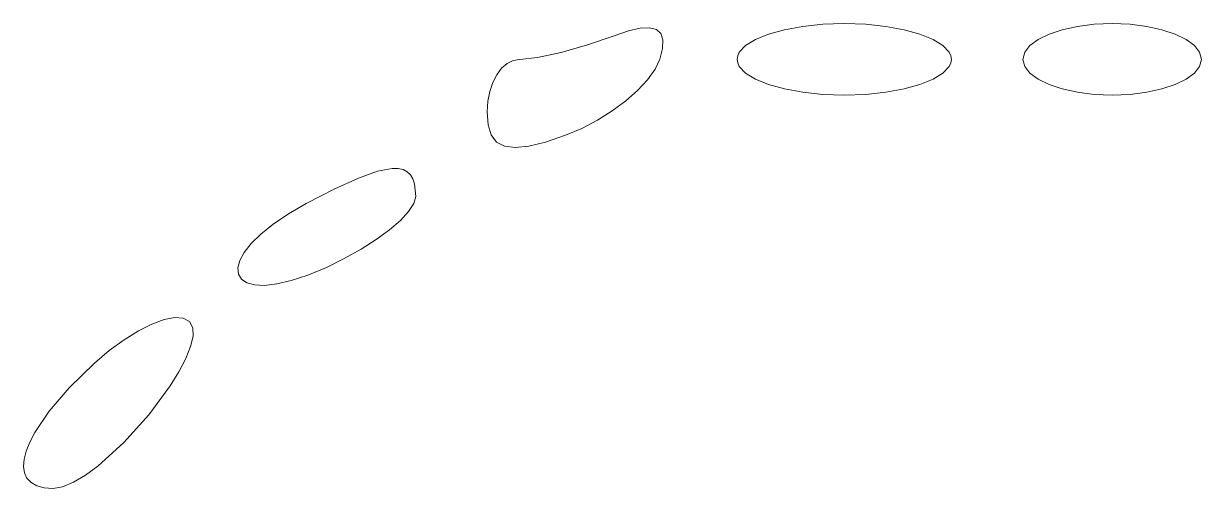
# Model space of a CAD drawing. Header units: millimetres. Extents: x -81 to 81, y -102 to 102.
# Drawn here: x -72.11 to -63.39, y 7.62 to 11.06 of the extents above; entities that cross this region are included whole.
import ezdxf

# ---------------------------------------------------------------- set-up
doc = ezdxf.new("R2010")
doc.units = ezdxf.units.MM
doc.header["$MEASUREMENT"] = 0

msp = doc.modelspace()

# ---------------------------------------------------------------- linework, layer by layer
at = {"lineweight": 5}
for points, knots in [([(-68.0985, 10.2382), (-68.0985, 10.2382), (-67.9793, 10.2885), (-67.9793, 10.2885), (-67.9793, 10.2885), (-67.9793, 10.2885), (-67.8635, 10.3492), (-67.8635, 10.3492), (-67.8635, 10.3492), (-67.8635, 10.3492), (-67.754, 10.4179), (-67.754, 10.4179), (-67.754, 10.4179), (-67.754, 10.4179), (-67.6537, 10.4923), (-67.6537, 10.4923), (-67.6537, 10.4923), (-67.6537, 10.4923), (-67.5653, 10.5701), (-67.5653, 10.5701), (-67.5653, 10.5701), (-67.5653, 10.5701), (-67.4919, 10.649), (-67.4919, 10.649), (-67.4919, 10.649), (-67.4919, 10.649), (-67.4361, 10.7268), (-67.4361, 10.7268), (-67.4361, 10.7268), (-67.4361, 10.7268), (-67.401, 10.801), (-67.401, 10.801), (-67.401, 10.801), (-67.401, 10.801), (-67.3803, 10.881), (-67.3803, 10.881), (-67.3803, 10.881), (-67.3803, 10.881), (-67.3774, 10.9441), (-67.3774, 10.9441), (-67.3774, 10.9441), (-67.3774, 10.9441), (-67.3923, 10.9906), (-67.3923, 10.9906), (-67.3923, 10.9906), (-67.3923, 10.9906), (-67.4253, 11.0204), (-67.4253, 11.0204), (-67.4253, 11.0204), (-67.4253, 11.0204), (-67.4763, 11.0335), (-67.4763, 11.0335), (-67.4763, 11.0335), (-67.4763, 11.0335), (-67.5457, 11.0302), (-67.5457, 11.0302), (-67.5457, 11.0302), (-67.5457, 11.0302), (-67.6334, 11.0104), (-67.6334, 11.0104), (-67.6334, 11.0104), (-67.6334, 11.0104), (-67.7397, 10.9742), (-67.7397, 10.9742), (-67.7397, 10.9742), (-67.7397, 10.9742), (-67.9354, 10.9064), (-67.9354, 10.9064), (-67.9354, 10.9064), (-67.9354, 10.9064), (-68.1322, 10.851), (-68.1322, 10.851), (-68.1322, 10.851), (-68.1322, 10.851), (-68.3071, 10.8135), (-68.3071, 10.8135), (-68.3071, 10.8135), (-68.3071, 10.8135), (-68.4373, 10.7997), (-68.4373, 10.7997), (-68.4373, 10.7997), (-68.4373, 10.7997), (-68.4861, 10.7918), (-68.4861, 10.7918), (-68.4861, 10.7918), (-68.4861, 10.7918), (-68.5316, 10.7691), (-68.5316, 10.7691), (-68.5316, 10.7691), (-68.5316, 10.7691), (-68.5729, 10.7332), (-68.5729, 10.7332), (-68.5729, 10.7332), (-68.5729, 10.7332), (-68.6089, 10.6856), (-68.6089, 10.6856), (-68.6089, 10.6856), (-68.6089, 10.6856), (-68.6386, 10.6281), (-68.6386, 10.6281), (-68.6386, 10.6281), (-68.6386, 10.6281), (-68.6611, 10.5622), (-68.6611, 10.5622), (-68.6611, 10.5622), (-68.6611, 10.5622), (-68.6753, 10.4894), (-68.6753, 10.4894), (-68.6753, 10.4894), (-68.6753, 10.4894), (-68.6802, 10.4114), (-68.6802, 10.4114), (-68.6802, 10.4114), (-68.6802, 10.4114), (-68.673, 10.3144), (-68.673, 10.3144), (-68.673, 10.3144), (-68.673, 10.3144), (-68.6502, 10.2399), (-68.6502, 10.2399), (-68.6502, 10.2399), (-68.6502, 10.2399), (-68.6103, 10.1874), (-68.6103, 10.1874), (-68.6103, 10.1874), (-68.6103, 10.1874), (-68.5517, 10.1564), (-68.5517, 10.1564), (-68.5517, 10.1564), (-68.5517, 10.1564), (-68.4727, 10.1465), (-68.4727, 10.1465), (-68.4727, 10.1465), (-68.4727, 10.1465), (-68.372, 10.1571), (-68.372, 10.1571), (-68.372, 10.1571), (-68.372, 10.1571), (-68.2478, 10.1878), (-68.2478, 10.1878), (-68.2478, 10.1878), (-68.2478, 10.1878), (-68.0985, 10.2382), (-68.0985, 10.2382)], [0, 0, 0, 0, 0.027778, 0.027778, 0.027778, 0.027778, 0.055556, 0.055556, 0.055556, 0.055556, 0.083333, 0.083333, 0.083333, 0.083333, 0.111111, 0.111111, 0.111111, 0.111111, 0.138889, 0.138889, 0.138889, 0.138889, 0.166667, 0.166667, 0.166667, 0.166667, 0.194444, 0.194444, 0.194444, 0.194444, 0.222222, 0.222222, 0.222222, 0.222222, 0.25, 0.25, 0.25, 0.25, 0.277778, 0.277778, 0.277778, 0.277778, 0.305556, 0.305556, 0.305556, 0.305556, 0.333333, 0.333333, 0.333333, 0.333333, 0.361111, 0.361111, 0.361111, 0.361111, 0.388889, 0.388889, 0.388889, 0.388889, 0.416667, 0.416667, 0.416667, 0.416667, 0.444444, 0.444444, 0.444444, 0.444444, 0.472222, 0.472222, 0.472222, 0.472222, 0.5, 0.5, 0.5, 0.5, 0.527778, 0.527778, 0.527778, 0.527778, 0.555556, 0.555556, 0.555556, 0.555556, 0.583333, 0.583333, 0.583333, 0.583333, 0.611111, 0.611111, 0.611111, 0.611111, 0.638889, 0.638889, 0.638889, 0.638889, 0.666667, 0.666667, 0.666667, 0.666667, 0.694444, 0.694444, 0.694444, 0.694444, 0.722222, 0.722222, 0.722222, 0.722222, 0.75, 0.75, 0.75, 0.75, 0.777778, 0.777778, 0.777778, 0.777778, 0.805556, 0.805556, 0.805556, 0.805556, 0.833333, 0.833333, 0.833333, 0.833333, 0.861111, 0.861111, 0.861111, 0.861111, 0.888889, 0.888889, 0.888889, 0.888889, 0.916667, 0.916667, 0.916667, 0.916667, 0.944444, 0.944444, 0.944444, 0.944444, 0.972222, 0.972222, 0.972222, 0.972222, 1, 1, 1, 1]), ([(-66.0344, 10.5351), (-66.0344, 10.5351), (-65.8749, 10.5405), (-65.8749, 10.5405), (-65.8749, 10.5405), (-65.8749, 10.5405), (-65.7262, 10.556), (-65.7262, 10.556), (-65.7262, 10.556), (-65.7262, 10.556), (-65.5914, 10.5805), (-65.5914, 10.5805), (-65.5914, 10.5805), (-65.5914, 10.5805), (-65.4738, 10.6129), (-65.4738, 10.6129), (-65.4738, 10.6129), (-65.4738, 10.6129), (-65.3767, 10.6521), (-65.3767, 10.6521), (-65.3767, 10.6521), (-65.3767, 10.6521), (-65.3033, 10.697), (-65.3033, 10.697), (-65.3033, 10.697), (-65.3033, 10.697), (-65.2568, 10.7466), (-65.2568, 10.7466), (-65.2568, 10.7466), (-65.2568, 10.7466), (-65.2448, 10.7728), (-65.2448, 10.7728), (-65.2448, 10.7728), (-65.2448, 10.7728), (-65.2406, 10.7997), (-65.2406, 10.7997), (-65.2406, 10.7997), (-65.2406, 10.7997), (-65.2448, 10.8267), (-65.2448, 10.8267), (-65.2448, 10.8267), (-65.2448, 10.8267), (-65.2568, 10.8529), (-65.2568, 10.8529), (-65.2568, 10.8529), (-65.2568, 10.8529), (-65.3033, 10.9024), (-65.3033, 10.9024), (-65.3033, 10.9024), (-65.3033, 10.9024), (-65.3767, 10.9474), (-65.3767, 10.9474), (-65.3767, 10.9474), (-65.3767, 10.9474), (-65.4738, 10.9866), (-65.4738, 10.9866), (-65.4738, 10.9866), (-65.4738, 10.9866), (-65.5914, 11.019), (-65.5914, 11.019), (-65.5914, 11.019), (-65.5914, 11.019), (-65.7262, 11.0434), (-65.7262, 11.0434), (-65.7262, 11.0434), (-65.7262, 11.0434), (-65.8749, 11.0589), (-65.8749, 11.0589), (-65.8749, 11.0589), (-65.8749, 11.0589), (-66.0344, 11.0643), (-66.0344, 11.0643), (-66.0344, 11.0643), (-66.0344, 11.0643), (-66.1938, 11.0589), (-66.1938, 11.0589), (-66.1938, 11.0589), (-66.1938, 11.0589), (-66.3426, 11.0434), (-66.3426, 11.0434), (-66.3426, 11.0434), (-66.3426, 11.0434), (-66.4774, 11.019), (-66.4774, 11.019), (-66.4774, 11.019), (-66.4774, 11.019), (-66.595, 10.9866), (-66.595, 10.9866), (-66.595, 10.9866), (-66.595, 10.9866), (-66.6921, 10.9474), (-66.6921, 10.9474), (-66.6921, 10.9474), (-66.6921, 10.9474), (-66.7655, 10.9024), (-66.7655, 10.9024), (-66.7655, 10.9024), (-66.7655, 10.9024), (-66.8119, 10.8529), (-66.8119, 10.8529), (-66.8119, 10.8529), (-66.8119, 10.8529), (-66.824, 10.8267), (-66.824, 10.8267), (-66.824, 10.8267), (-66.824, 10.8267), (-66.8281, 10.7997), (-66.8281, 10.7997), (-66.8281, 10.7997), (-66.8281, 10.7997), (-66.824, 10.7728), (-66.824, 10.7728), (-66.824, 10.7728), (-66.824, 10.7728), (-66.8119, 10.7466), (-66.8119, 10.7466), (-66.8119, 10.7466), (-66.8119, 10.7466), (-66.7655, 10.697), (-66.7655, 10.697), (-66.7655, 10.697), (-66.7655, 10.697), (-66.6921, 10.6521), (-66.6921, 10.6521), (-66.6921, 10.6521), (-66.6921, 10.6521), (-66.595, 10.6129), (-66.595, 10.6129), (-66.595, 10.6129), (-66.595, 10.6129), (-66.4774, 10.5805), (-66.4774, 10.5805), (-66.4774, 10.5805), (-66.4774, 10.5805), (-66.3426, 10.556), (-66.3426, 10.556), (-66.3426, 10.556), (-66.3426, 10.556), (-66.1938, 10.5405), (-66.1938, 10.5405), (-66.1938, 10.5405), (-66.1938, 10.5405), (-66.0344, 10.5351), (-66.0344, 10.5351)], [0, 0, 0, 0, 0.027778, 0.027778, 0.027778, 0.027778, 0.055556, 0.055556, 0.055556, 0.055556, 0.083333, 0.083333, 0.083333, 0.083333, 0.111111, 0.111111, 0.111111, 0.111111, 0.138889, 0.138889, 0.138889, 0.138889, 0.166667, 0.166667, 0.166667, 0.166667, 0.194444, 0.194444, 0.194444, 0.194444, 0.222222, 0.222222, 0.222222, 0.222222, 0.25, 0.25, 0.25, 0.25, 0.277778, 0.277778, 0.277778, 0.277778, 0.305556, 0.305556, 0.305556, 0.305556, 0.333333, 0.333333, 0.333333, 0.333333, 0.361111, 0.361111, 0.361111, 0.361111, 0.388889, 0.388889, 0.388889, 0.388889, 0.416667, 0.416667, 0.416667, 0.416667, 0.444444, 0.444444, 0.444444, 0.444444, 0.472222, 0.472222, 0.472222, 0.472222, 0.5, 0.5, 0.5, 0.5, 0.527778, 0.527778, 0.527778, 0.527778, 0.555556, 0.555556, 0.555556, 0.555556, 0.583333, 0.583333, 0.583333, 0.583333, 0.611111, 0.611111, 0.611111, 0.611111, 0.638889, 0.638889, 0.638889, 0.638889, 0.666667, 0.666667, 0.666667, 0.666667, 0.694444, 0.694444, 0.694444, 0.694444, 0.722222, 0.722222, 0.722222, 0.722222, 0.75, 0.75, 0.75, 0.75, 0.777778, 0.777778, 0.777778, 0.777778, 0.805556, 0.805556, 0.805556, 0.805556, 0.833333, 0.833333, 0.833333, 0.833333, 0.861111, 0.861111, 0.861111, 0.861111, 0.888889, 0.888889, 0.888889, 0.888889, 0.916667, 0.916667, 0.916667, 0.916667, 0.944444, 0.944444, 0.944444, 0.944444, 0.972222, 0.972222, 0.972222, 0.972222, 1, 1, 1, 1]), ([(-64.05, 10.5351), (-64.05, 10.5351), (-63.9171, 10.5405), (-63.9171, 10.5405), (-63.9171, 10.5405), (-63.9171, 10.5405), (-63.7932, 10.556), (-63.7932, 10.556), (-63.7932, 10.556), (-63.7932, 10.556), (-63.6809, 10.5805), (-63.6809, 10.5805), (-63.6809, 10.5805), (-63.6809, 10.5805), (-63.5829, 10.6129), (-63.5829, 10.6129), (-63.5829, 10.6129), (-63.5829, 10.6129), (-63.5019, 10.6521), (-63.5019, 10.6521), (-63.5019, 10.6521), (-63.5019, 10.6521), (-63.4408, 10.697), (-63.4408, 10.697), (-63.4408, 10.697), (-63.4408, 10.697), (-63.4021, 10.7466), (-63.4021, 10.7466), (-63.4021, 10.7466), (-63.4021, 10.7466), (-63.3886, 10.7997), (-63.3886, 10.7997), (-63.3886, 10.7997), (-63.3886, 10.7997), (-63.4021, 10.8529), (-63.4021, 10.8529), (-63.4021, 10.8529), (-63.4021, 10.8529), (-63.4408, 10.9024), (-63.4408, 10.9024), (-63.4408, 10.9024), (-63.4408, 10.9024), (-63.5019, 10.9474), (-63.5019, 10.9474), (-63.5019, 10.9474), (-63.5019, 10.9474), (-63.5829, 10.9866), (-63.5829, 10.9866), (-63.5829, 10.9866), (-63.5829, 10.9866), (-63.6809, 11.019), (-63.6809, 11.019), (-63.6809, 11.019), (-63.6809, 11.019), (-63.7932, 11.0434), (-63.7932, 11.0434), (-63.7932, 11.0434), (-63.7932, 11.0434), (-63.9171, 11.0589), (-63.9171, 11.0589), (-63.9171, 11.0589), (-63.9171, 11.0589), (-64.05, 11.0643), (-64.05, 11.0643), (-64.05, 11.0643), (-64.05, 11.0643), (-64.1829, 11.0589), (-64.1829, 11.0589), (-64.1829, 11.0589), (-64.1829, 11.0589), (-64.3068, 11.0434), (-64.3068, 11.0434), (-64.3068, 11.0434), (-64.3068, 11.0434), (-64.4192, 11.019), (-64.4192, 11.019), (-64.4192, 11.019), (-64.4192, 11.019), (-64.5172, 10.9866), (-64.5172, 10.9866), (-64.5172, 10.9866), (-64.5172, 10.9866), (-64.5981, 10.9474), (-64.5981, 10.9474), (-64.5981, 10.9474), (-64.5981, 10.9474), (-64.6593, 10.9024), (-64.6593, 10.9024), (-64.6593, 10.9024), (-64.6593, 10.9024), (-64.698, 10.8529), (-64.698, 10.8529), (-64.698, 10.8529), (-64.698, 10.8529), (-64.7115, 10.7997), (-64.7115, 10.7997), (-64.7115, 10.7997), (-64.7115, 10.7997), (-64.698, 10.7466), (-64.698, 10.7466), (-64.698, 10.7466), (-64.698, 10.7466), (-64.6593, 10.697), (-64.6593, 10.697), (-64.6593, 10.697), (-64.6593, 10.697), (-64.5981, 10.6521), (-64.5981, 10.6521), (-64.5981, 10.6521), (-64.5981, 10.6521), (-64.5172, 10.6129), (-64.5172, 10.6129), (-64.5172, 10.6129), (-64.5172, 10.6129), (-64.4192, 10.5805), (-64.4192, 10.5805), (-64.4192, 10.5805), (-64.4192, 10.5805), (-64.3068, 10.556), (-64.3068, 10.556), (-64.3068, 10.556), (-64.3068, 10.556), (-64.1829, 10.5405), (-64.1829, 10.5405), (-64.1829, 10.5405), (-64.1829, 10.5405), (-64.05, 10.5351), (-64.05, 10.5351)], [0, 0, 0, 0, 0.03125, 0.03125, 0.03125, 0.03125, 0.0625, 0.0625, 0.0625, 0.0625, 0.09375, 0.09375, 0.09375, 0.09375, 0.125, 0.125, 0.125, 0.125, 0.15625, 0.15625, 0.15625, 0.15625, 0.1875, 0.1875, 0.1875, 0.1875, 0.21875, 0.21875, 0.21875, 0.21875, 0.25, 0.25, 0.25, 0.25, 0.28125, 0.28125, 0.28125, 0.28125, 0.3125, 0.3125, 0.3125, 0.3125, 0.34375, 0.34375, 0.34375, 0.34375, 0.375, 0.375, 0.375, 0.375, 0.40625, 0.40625, 0.40625, 0.40625, 0.4375, 0.4375, 0.4375, 0.4375, 0.46875, 0.46875, 0.46875, 0.46875, 0.5, 0.5, 0.5, 0.5, 0.53125, 0.53125, 0.53125, 0.53125, 0.5625, 0.5625, 0.5625, 0.5625, 0.59375, 0.59375, 0.59375, 0.59375, 0.625, 0.625, 0.625, 0.625, 0.65625, 0.65625, 0.65625, 0.65625, 0.6875, 0.6875, 0.6875, 0.6875, 0.71875, 0.71875, 0.71875, 0.71875, 0.75, 0.75, 0.75, 0.75, 0.78125, 0.78125, 0.78125, 0.78125, 0.8125, 0.8125, 0.8125, 0.8125, 0.84375, 0.84375, 0.84375, 0.84375, 0.875, 0.875, 0.875, 0.875, 0.90625, 0.90625, 0.90625, 0.90625, 0.9375, 0.9375, 0.9375, 0.9375, 0.96875, 0.96875, 0.96875, 0.96875, 1, 1, 1, 1]), ([(-69.8708, 9.2604), (-69.8708, 9.2604), (-69.738, 9.3254), (-69.738, 9.3254), (-69.738, 9.3254), (-69.738, 9.3254), (-69.614, 9.3949), (-69.614, 9.3949), (-69.614, 9.3949), (-69.614, 9.3949), (-69.5017, 9.4666), (-69.5017, 9.4666), (-69.5017, 9.4666), (-69.5017, 9.4666), (-69.4037, 9.5385), (-69.4037, 9.5385), (-69.4037, 9.5385), (-69.4037, 9.5385), (-69.3228, 9.6082), (-69.3228, 9.6082), (-69.3228, 9.6082), (-69.3228, 9.6082), (-69.2616, 9.6738), (-69.2616, 9.6738), (-69.2616, 9.6738), (-69.2616, 9.6738), (-69.2229, 9.7331), (-69.2229, 9.7331), (-69.2229, 9.7331), (-69.2229, 9.7331), (-69.2094, 9.7839), (-69.2094, 9.7839), (-69.2094, 9.7839), (-69.2094, 9.7839), (-69.2188, 9.8792), (-69.2188, 9.8792), (-69.2188, 9.8792), (-69.2188, 9.8792), (-69.2311, 9.9161), (-69.2311, 9.9161), (-69.2311, 9.9161), (-69.2311, 9.9161), (-69.2489, 9.9458), (-69.2489, 9.9458), (-69.2489, 9.9458), (-69.2489, 9.9458), (-69.2726, 9.9683), (-69.2726, 9.9683), (-69.2726, 9.9683), (-69.2726, 9.9683), (-69.3025, 9.9835), (-69.3025, 9.9835), (-69.3025, 9.9835), (-69.3025, 9.9835), (-69.339, 9.9914), (-69.339, 9.9914), (-69.339, 9.9914), (-69.339, 9.9914), (-69.3824, 9.9921), (-69.3824, 9.9921), (-69.3824, 9.9921), (-69.3824, 9.9921), (-69.4913, 9.9714), (-69.4913, 9.9714), (-69.4913, 9.9714), (-69.4913, 9.9714), (-69.6321, 9.9213), (-69.6321, 9.9213), (-69.6321, 9.9213), (-69.6321, 9.9213), (-69.8076, 9.8416), (-69.8076, 9.8416), (-69.8076, 9.8416), (-69.8076, 9.8416), (-70.0205, 9.7321), (-70.0205, 9.7321), (-70.0205, 9.7321), (-70.0205, 9.7321), (-70.1527, 9.6558), (-70.1527, 9.6558), (-70.1527, 9.6558), (-70.1527, 9.6558), (-70.2643, 9.5804), (-70.2643, 9.5804), (-70.2643, 9.5804), (-70.2643, 9.5804), (-70.3557, 9.507), (-70.3557, 9.507), (-70.3557, 9.507), (-70.3557, 9.507), (-70.4273, 9.4368), (-70.4273, 9.4368), (-70.4273, 9.4368), (-70.4273, 9.4368), (-70.4794, 9.371), (-70.4794, 9.371), (-70.4794, 9.371), (-70.4794, 9.371), (-70.5124, 9.3106), (-70.5124, 9.3106), (-70.5124, 9.3106), (-70.5124, 9.3106), (-70.5266, 9.2568), (-70.5266, 9.2568), (-70.5266, 9.2568), (-70.5266, 9.2568), (-70.5224, 9.2108), (-70.5224, 9.2108), (-70.5224, 9.2108), (-70.5224, 9.2108), (-70.5002, 9.1737), (-70.5002, 9.1737), (-70.5002, 9.1737), (-70.5002, 9.1737), (-70.4603, 9.1467), (-70.4603, 9.1467), (-70.4603, 9.1467), (-70.4603, 9.1467), (-70.4032, 9.1308), (-70.4032, 9.1308), (-70.4032, 9.1308), (-70.4032, 9.1308), (-70.3291, 9.1274), (-70.3291, 9.1274), (-70.3291, 9.1274), (-70.3291, 9.1274), (-70.2385, 9.1375), (-70.2385, 9.1375), (-70.2385, 9.1375), (-70.2385, 9.1375), (-70.1316, 9.1622), (-70.1316, 9.1622), (-70.1316, 9.1622), (-70.1316, 9.1622), (-70.009, 9.2028), (-70.009, 9.2028), (-70.009, 9.2028), (-70.009, 9.2028), (-69.8708, 9.2604), (-69.8708, 9.2604)], [0, 0, 0, 0, 0.028571, 0.028571, 0.028571, 0.028571, 0.057143, 0.057143, 0.057143, 0.057143, 0.085714, 0.085714, 0.085714, 0.085714, 0.114286, 0.114286, 0.114286, 0.114286, 0.142857, 0.142857, 0.142857, 0.142857, 0.171429, 0.171429, 0.171429, 0.171429, 0.2, 0.2, 0.2, 0.2, 0.228571, 0.228571, 0.228571, 0.228571, 0.257143, 0.257143, 0.257143, 0.257143, 0.285714, 0.285714, 0.285714, 0.285714, 0.314286, 0.314286, 0.314286, 0.314286, 0.342857, 0.342857, 0.342857, 0.342857, 0.371429, 0.371429, 0.371429, 0.371429, 0.4, 0.4, 0.4, 0.4, 0.428571, 0.428571, 0.428571, 0.428571, 0.457143, 0.457143, 0.457143, 0.457143, 0.485714, 0.485714, 0.485714, 0.485714, 0.514286, 0.514286, 0.514286, 0.514286, 0.542857, 0.542857, 0.542857, 0.542857, 0.571429, 0.571429, 0.571429, 0.571429, 0.6, 0.6, 0.6, 0.6, 0.628571, 0.628571, 0.628571, 0.628571, 0.657143, 0.657143, 0.657143, 0.657143, 0.685714, 0.685714, 0.685714, 0.685714, 0.714286, 0.714286, 0.714286, 0.714286, 0.742857, 0.742857, 0.742857, 0.742857, 0.771429, 0.771429, 0.771429, 0.771429, 0.8, 0.8, 0.8, 0.8, 0.828571, 0.828571, 0.828571, 0.828571, 0.857143, 0.857143, 0.857143, 0.857143, 0.885714, 0.885714, 0.885714, 0.885714, 0.914286, 0.914286, 0.914286, 0.914286, 0.942857, 0.942857, 0.942857, 0.942857, 0.971429, 0.971429, 0.971429, 0.971429, 1, 1, 1, 1]), ([(-71.8962, 7.6247), (-71.8962, 7.6247), (-71.8249, 7.6365), (-71.8249, 7.6365), (-71.8249, 7.6365), (-71.8249, 7.6365), (-71.7441, 7.6699), (-71.7441, 7.6699), (-71.7441, 7.6699), (-71.7441, 7.6699), (-71.6561, 7.7221), (-71.6561, 7.7221), (-71.6561, 7.7221), (-71.6561, 7.7221), (-71.5631, 7.7905), (-71.5631, 7.7905), (-71.5631, 7.7905), (-71.5631, 7.7905), (-71.3712, 7.9645), (-71.3712, 7.9645), (-71.3712, 7.9645), (-71.3712, 7.9645), (-71.1867, 8.1697), (-71.1867, 8.1697), (-71.1867, 8.1697), (-71.1867, 8.1697), (-71.0277, 8.384), (-71.0277, 8.384), (-71.0277, 8.384), (-71.0277, 8.384), (-70.9634, 8.4876), (-70.9634, 8.4876), (-70.9634, 8.4876), (-70.9634, 8.4876), (-70.9123, 8.5851), (-70.9123, 8.5851), (-70.9123, 8.5851), (-70.9123, 8.5851), (-70.8767, 8.6738), (-70.8767, 8.6738), (-70.8767, 8.6738), (-70.8767, 8.6738), (-70.8587, 8.751), (-70.8587, 8.751), (-70.8587, 8.751), (-70.8587, 8.751), (-70.8608, 8.8138), (-70.8608, 8.8138), (-70.8608, 8.8138), (-70.8608, 8.8138), (-70.8851, 8.8594), (-70.8851, 8.8594), (-70.8851, 8.8594), (-70.8851, 8.8594), (-70.9307, 8.8844), (-70.9307, 8.8844), (-70.9307, 8.8844), (-70.9307, 8.8844), (-70.9942, 8.8888), (-70.9942, 8.8888), (-70.9942, 8.8888), (-70.9942, 8.8888), (-71.0727, 8.8737), (-71.0727, 8.8737), (-71.0727, 8.8737), (-71.0727, 8.8737), (-71.1633, 8.8406), (-71.1633, 8.8406), (-71.1633, 8.8406), (-71.1633, 8.8406), (-71.2631, 8.7906), (-71.2631, 8.7906), (-71.2631, 8.7906), (-71.2631, 8.7906), (-71.3693, 8.7251), (-71.3693, 8.7251), (-71.3693, 8.7251), (-71.3693, 8.7251), (-71.4789, 8.6452), (-71.4789, 8.6452), (-71.4789, 8.6452), (-71.4789, 8.6452), (-71.589, 8.5522), (-71.589, 8.5522), (-71.589, 8.5522), (-71.589, 8.5522), (-71.7764, 8.369), (-71.7764, 8.369), (-71.7764, 8.369), (-71.7764, 8.369), (-71.924, 8.1967), (-71.924, 8.1967), (-71.924, 8.1967), (-71.924, 8.1967), (-72.0305, 8.0394), (-72.0305, 8.0394), (-72.0305, 8.0394), (-72.0305, 8.0394), (-72.0678, 7.9677), (-72.0678, 7.9677), (-72.0678, 7.9677), (-72.0678, 7.9677), (-72.0943, 7.9013), (-72.0943, 7.9013), (-72.0943, 7.9013), (-72.0943, 7.9013), (-72.1098, 7.8407), (-72.1098, 7.8407), (-72.1098, 7.8407), (-72.1098, 7.8407), (-72.1142, 7.7866), (-72.1142, 7.7866), (-72.1142, 7.7866), (-72.1142, 7.7866), (-72.1072, 7.7393), (-72.1072, 7.7393), (-72.1072, 7.7393), (-72.1072, 7.7393), (-72.0888, 7.6994), (-72.0888, 7.6994), (-72.0888, 7.6994), (-72.0888, 7.6994), (-72.0586, 7.6675), (-72.0586, 7.6675), (-72.0586, 7.6675), (-72.0586, 7.6675), (-72.0166, 7.6441), (-72.0166, 7.6441), (-72.0166, 7.6441), (-72.0166, 7.6441), (-71.9625, 7.6296), (-71.9625, 7.6296), (-71.9625, 7.6296), (-71.9625, 7.6296), (-71.8962, 7.6247), (-71.8962, 7.6247)], [0, 0, 0, 0, 0.029412, 0.029412, 0.029412, 0.029412, 0.058824, 0.058824, 0.058824, 0.058824, 0.088235, 0.088235, 0.088235, 0.088235, 0.117647, 0.117647, 0.117647, 0.117647, 0.147059, 0.147059, 0.147059, 0.147059, 0.176471, 0.176471, 0.176471, 0.176471, 0.205882, 0.205882, 0.205882, 0.205882, 0.235294, 0.235294, 0.235294, 0.235294, 0.264706, 0.264706, 0.264706, 0.264706, 0.294118, 0.294118, 0.294118, 0.294118, 0.323529, 0.323529, 0.323529, 0.323529, 0.352941, 0.352941, 0.352941, 0.352941, 0.382353, 0.382353, 0.382353, 0.382353, 0.411765, 0.411765, 0.411765, 0.411765, 0.441176, 0.441176, 0.441176, 0.441176, 0.470588, 0.470588, 0.470588, 0.470588, 0.5, 0.5, 0.5, 0.5, 0.529412, 0.529412, 0.529412, 0.529412, 0.558824, 0.558824, 0.558824, 0.558824, 0.588235, 0.588235, 0.588235, 0.588235, 0.617647, 0.617647, 0.617647, 0.617647, 0.647059, 0.647059, 0.647059, 0.647059, 0.676471, 0.676471, 0.676471, 0.676471, 0.705882, 0.705882, 0.705882, 0.705882, 0.735294, 0.735294, 0.735294, 0.735294, 0.764706, 0.764706, 0.764706, 0.764706, 0.794118, 0.794118, 0.794118, 0.794118, 0.823529, 0.823529, 0.823529, 0.823529, 0.852941, 0.852941, 0.852941, 0.852941, 0.882353, 0.882353, 0.882353, 0.882353, 0.911765, 0.911765, 0.911765, 0.911765, 0.941176, 0.941176, 0.941176, 0.941176, 0.970588, 0.970588, 0.970588, 0.970588, 1, 1, 1, 1])]:
    msp.add_open_spline(points, degree=3, knots=knots, dxfattribs=at)

doc.saveas('drawing.dxf')
